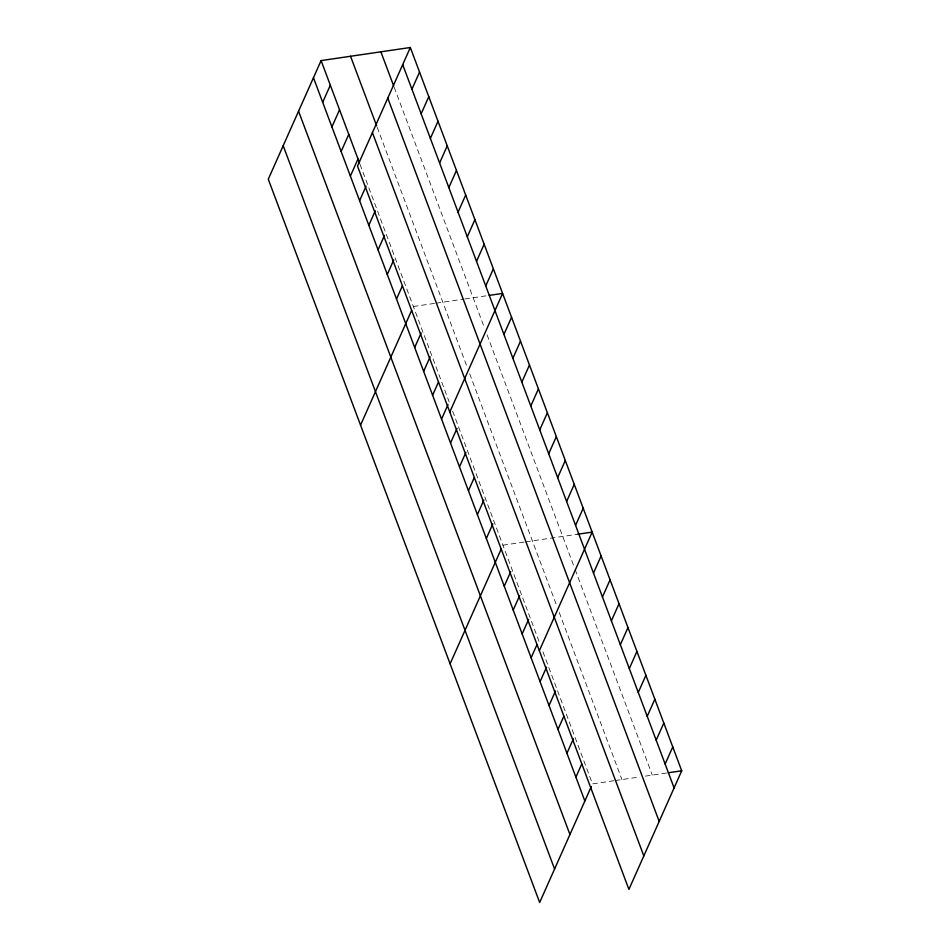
<?xml version="1.0" encoding="UTF-8"?>
<svg xmlns="http://www.w3.org/2000/svg" width="950" height="950" viewBox="0 0 950 950"><rect width="100%" height="100%" fill="white"/><g stroke="black" fill="none" stroke-linecap="round" stroke-linejoin="round"><path stroke-width="0.71" stroke-dasharray="4.75 3.56" d="M413.369 306.506L434.779 303.359M436.121 303.169L463.505 299.155M464.883 298.953L487.872 295.581M502.93 545.193L524.341 542.046M525.683 541.856L577.434 534.268M613.902 780.734L592.491 783.881L542.236 649.943M615.244 780.544L639.861 776.934M645.383 776.126L666.995 772.956M394.202 87.341L484.595 328.237M487.089 334.863L574.655 568.254M575.154 569.572L652.27 775.117M377.197 127.312L467.198 367.163M469.68 373.789L556.759 605.851M559.241 612.477L621.929 779.558M360.05 164.421L449.196 401.981M452.675 411.267L540.241 644.646"/><path stroke-width="1.43" d="M410.329 47.5L357.509 166.119L628.912 889.414L681.72 770.794L410.329 47.5L321.088 60.586L268.28 179.206L539.671 902.5L591.316 786.517M322.691 102.315L330.315 85.179M331.918 126.908L339.542 109.772M341.145 151.501L348.769 134.366M350.372 176.094L358.008 158.959M359.599 200.688L366.059 186.176M411.92 89.229L419.556 72.093M368.826 225.281L375.286 210.769M421.147 113.822L428.782 96.686M378.053 249.874L384.512 235.362M430.374 138.415L438.009 121.279M387.279 274.455L393.739 259.956M439.601 163.008L447.236 145.873M396.506 299.048L402.372 285.867M448.827 187.601L456.463 170.466M360.549 425.125L411.611 310.46M458.054 212.194L465.69 195.047M414.687 347.51L421.147 333.011M467.293 236.787L474.917 219.64M423.652 371.379L430.101 356.879M476.52 261.381L484.144 244.233M432.606 395.247L438.473 382.066M485.747 285.974L493.371 268.826M441.56 419.116L448.02 404.617M449.789 412.039L502.598 293.419L489.214 295.379M450.514 442.985L456.974 428.486M503.928 334.424L511.551 317.288M459.468 466.854L465.928 452.354M512.881 358.293L520.517 341.157M468.433 490.723L474.299 477.541M521.835 382.161L529.471 365.026M477.387 514.591L483.835 500.092M530.789 406.03L538.424 388.894M486.341 538.46L492.801 523.961M539.754 429.899L547.378 412.763M450.11 663.812L501.161 549.148M548.708 453.767L556.332 436.632M504.248 586.197L510.708 571.698M557.662 477.636L565.298 460.501M513.202 610.066L519.662 595.567M566.616 501.505L574.251 484.369M522.168 633.935L528.616 619.436M575.569 525.374L583.205 508.238M531.121 657.804L536.987 644.623M539.351 650.726L592.159 532.107L577.434 534.268M540.075 681.672L546.535 667.173M593.489 573.111L601.112 555.976M549.029 705.541L555.489 691.042M602.442 596.98L610.078 579.844M557.982 729.41L563.861 716.229M611.396 620.849L619.032 603.713M566.948 753.279L573.396 738.779M620.35 644.717L627.986 627.582M575.902 777.148L581.768 763.966M629.316 668.586L636.939 651.451M638.269 692.455L645.893 675.319M647.223 716.324L654.859 699.188M656.177 740.193L663.812 723.057M665.131 764.061L672.766 746.926M668.337 772.754L681.72 770.794M402.693 64.636L674.096 787.93M380.879 51.822L393.692 85.975M387.79 98.135L659.181 821.418M350.538 56.264L376.687 125.946M372.424 132.632L643.815 855.926M321.088 60.586L359.539 163.056M313.464 77.722L584.856 801.016M298.549 111.209L569.941 834.504M283.183 145.718L554.586 869.012"/></g></svg>
